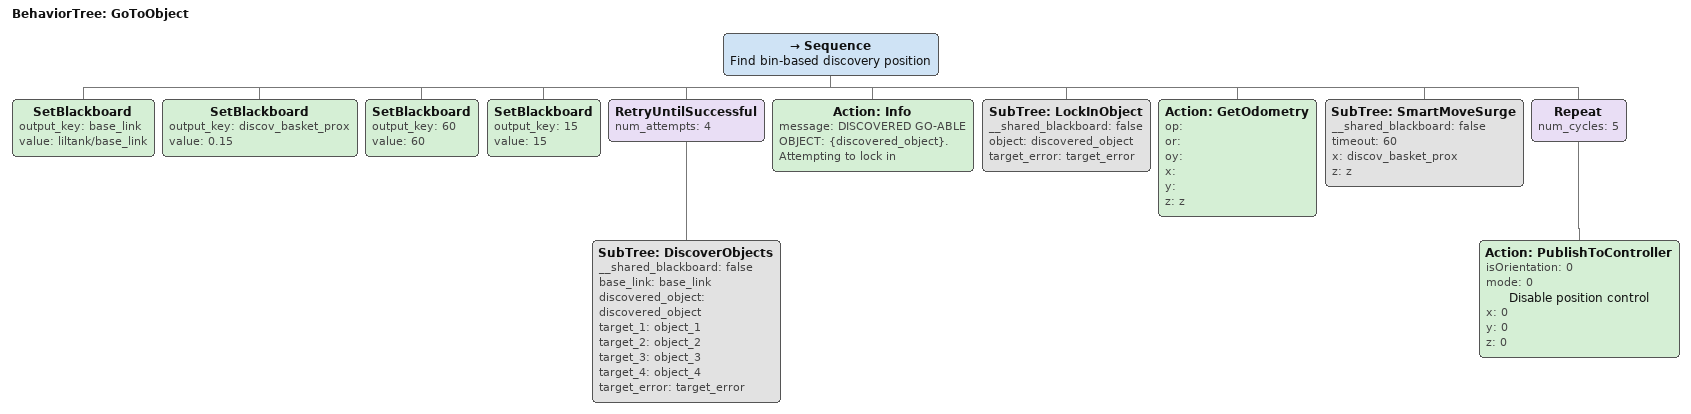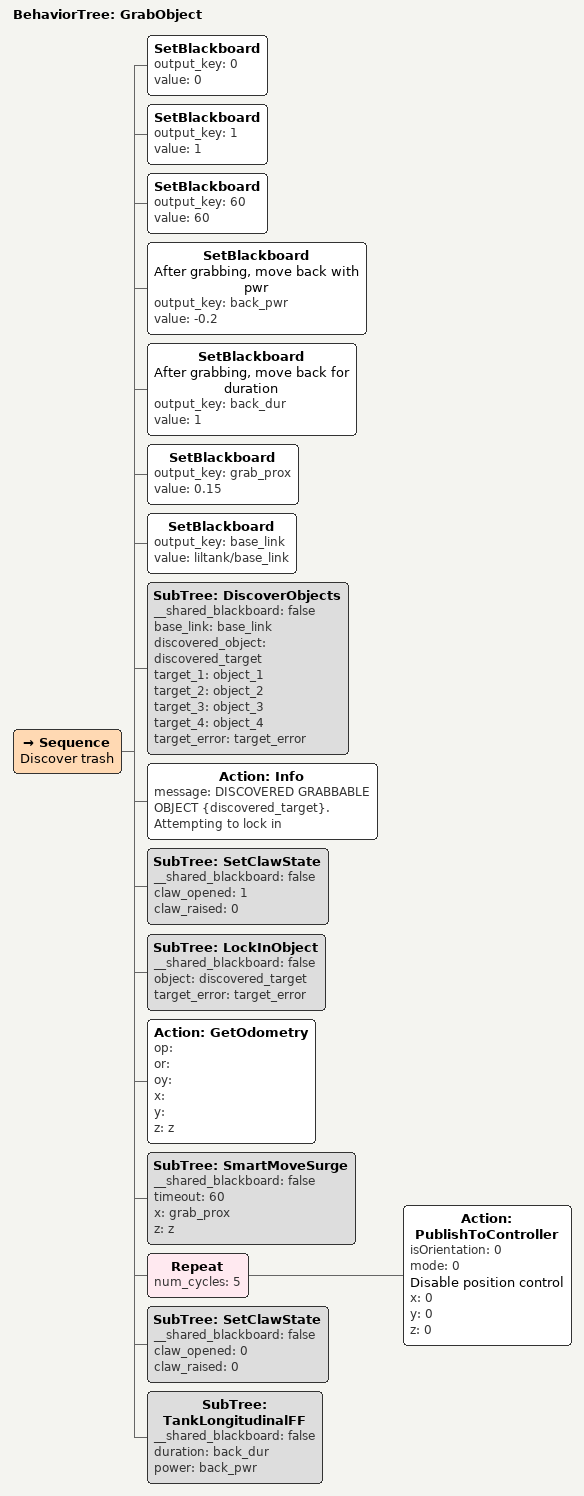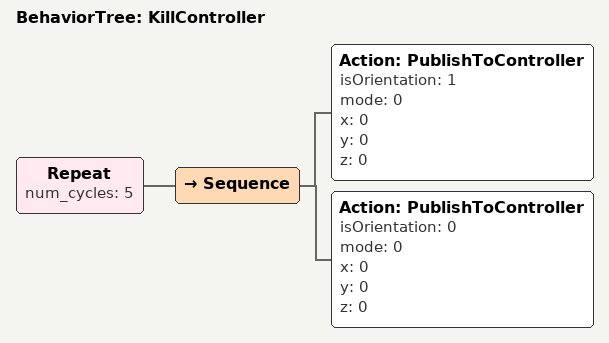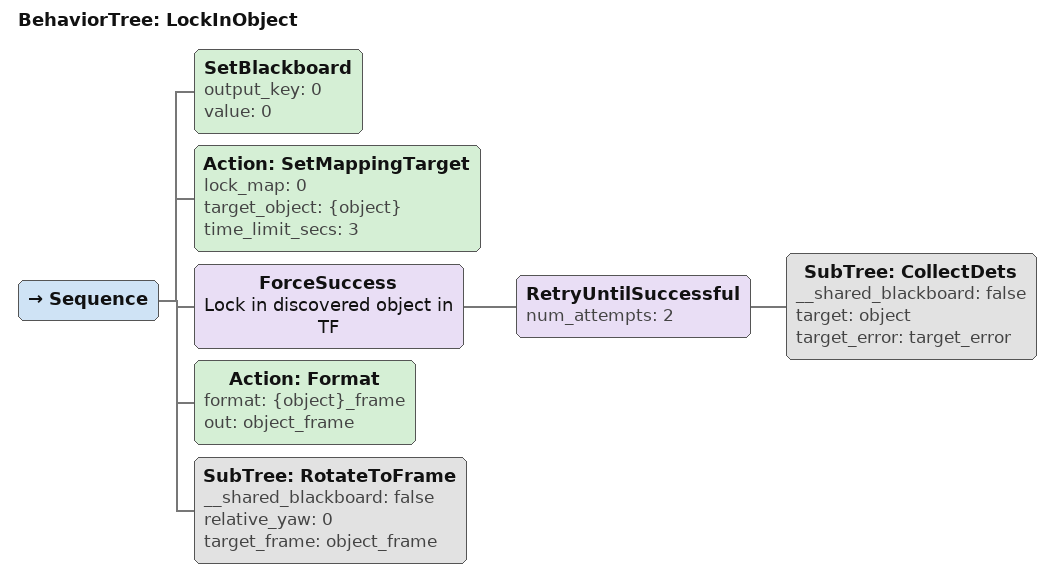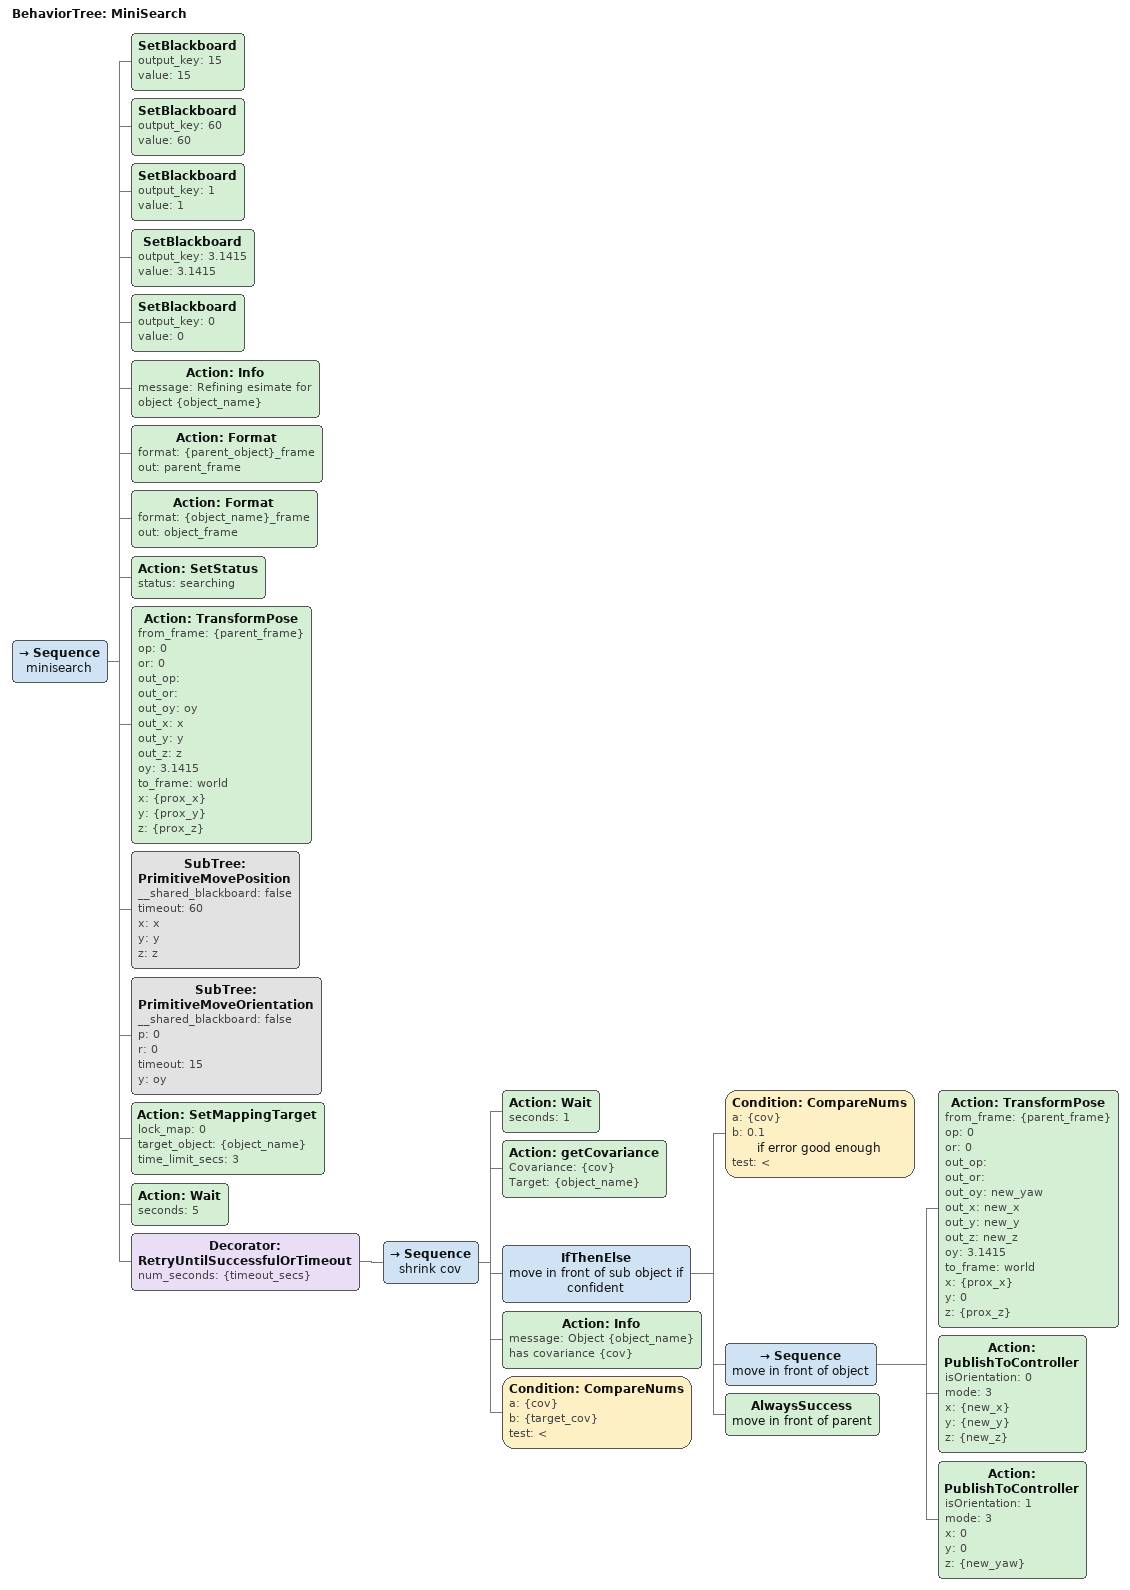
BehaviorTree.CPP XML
<BehaviorTree ID="GoToObject">
    <Sequence name="Find bin-based discovery position">
        <SetBlackboard output_key="base_link" value="liltank/base_link"/>
        <SetBlackboard output_key="discov_basket_prox" value="0.15"/>
        <SetBlackboard output_key="60" value="60"/>
        <SetBlackboard output_key="15" value="15"/>
        <RetryUntilSuccessful num_attempts="4">
            <SubTree ID="DiscoverObjects" __shared_blackboard="false" base_link="base_link" discovered_object="discovered_object" target_1="object_1" target_2="object_2" target_3="object_3" target_4="object_4" target_error="target_error"/>
        </RetryUntilSuccessful>
        <Action ID="Info" message="DISCOVERED GO-ABLE OBJECT: {discovered_object}. Attempting to lock in"/>
        <SubTree ID="LockInObject" __shared_blackboard="false" object="discovered_object" target_error="target_error"/>
        <Action ID="GetOdometry" op="" or="" oy="" x="" y="" z="z"/>
        <SubTree ID="SmartMoveSurge" __shared_blackboard="false" timeout="60" x="discov_basket_prox" z="z"/>
        <Repeat num_cycles="5">
            <Action ID="PublishToController" isOrientation="0" mode="0" name="Disable position control" x="0" y="0" z="0"/>
        </Repeat>
    </Sequence>
</BehaviorTree>

<BehaviorTree ID="GrabObject">
    <Sequence name="Discover trash">
        <SetBlackboard output_key="0" value="0"/>
        <SetBlackboard output_key="1" value="1"/>
        <SetBlackboard output_key="60" value="60"/>
        <SetBlackboard name="After grabbing, move back with pwr" output_key="back_pwr" value="-0.2"/>
        <SetBlackboard name="After grabbing, move back for duration" output_key="back_dur" value="1"/>
        <SetBlackboard output_key="grab_prox" value="0.15"/>
        <SetBlackboard output_key="base_link" value="liltank/base_link"/>
        <SubTree ID="DiscoverObjects" __shared_blackboard="false" base_link="base_link" discovered_object="discovered_target" target_1="object_1" target_2="object_2" target_3="object_3" target_4="object_4" target_error="target_error"/>
        <Action ID="Info" message="DISCOVERED GRABBABLE OBJECT {discovered_target}. Attempting to lock in"/>
        <SubTree ID="SetClawState" __shared_blackboard="false" claw_opened="1" claw_raised="0"/>
        <SubTree ID="LockInObject" __shared_blackboard="false" object="discovered_target" target_error="target_error"/>
        <Action ID="GetOdometry" op="" or="" oy="" x="" y="" z="z"/>
        <SubTree ID="SmartMoveSurge" __shared_blackboard="false" timeout="60" x="grab_prox" z="z"/>
        <Repeat num_cycles="5">
            <Action ID="PublishToController" isOrientation="0" mode="0" name="Disable position control" x="0" y="0" z="0"/>
        </Repeat>
        <SubTree ID="SetClawState" __shared_blackboard="false" claw_opened="0" claw_raised="0"/>
        <SubTree ID="TankLongitudinalFF" __shared_blackboard="false" duration="back_dur" power="back_pwr"/>
    </Sequence>
</BehaviorTree>

<BehaviorTree ID="KillController">
    <Repeat num_cycles="5">
        <Sequence>
            <Action ID="PublishToController" isOrientation="1" mode="0" x="0" y="0" z="0"/>
            <Action ID="PublishToController" isOrientation="0" mode="0" x="0" y="0" z="0"/>
        </Sequence>
    </Repeat>
</BehaviorTree>

<BehaviorTree ID="LockInObject">
    <Sequence>
        <SetBlackboard output_key="0" value="0"/>
        <Action ID="SetMappingTarget" lock_map="0" target_object="{object}" time_limit_secs="3"/>
        <ForceSuccess name="Lock in discovered object in TF">
            <RetryUntilSuccessful num_attempts="2">
                <SubTree ID="CollectDets" __shared_blackboard="false" target="object" target_error="target_error"/>
            </RetryUntilSuccessful>
        </ForceSuccess>
        <Action ID="Format" format="{object}_frame" out="object_frame"/>
        <SubTree ID="RotateToFrame" __shared_blackboard="false" relative_yaw="0" target_frame="object_frame"/>
    </Sequence>
</BehaviorTree>

<BehaviorTree ID="MiniSearch">
    <Sequence name="minisearch">
        <SetBlackboard output_key="15" value="15"/>
        <SetBlackboard output_key="60" value="60"/>
        <SetBlackboard output_key="1" value="1"/>
        <SetBlackboard output_key="3.1415" value="3.1415"/>
        <SetBlackboard output_key="0" value="0"/>
        <Action ID="Info" message="Refining esimate for object {object_name}"/>
        <Action ID="Format" format="{parent_object}_frame" out="parent_frame"/>
        <Action ID="Format" format="{object_name}_frame" out="object_frame"/>
        <Action ID="SetStatus" status="searching"/>
        <Action ID="TransformPose" from_frame="{parent_frame}" op="0" or="0" out_op="" out_or="" out_oy="oy" out_x="x" out_y="y" out_z="z" oy="3.1415" to_frame="world" x="{prox_x}" y="{prox_y}" z="{prox_z}"/>
        <SubTree ID="PrimitiveMovePosition" __shared_blackboard="false" timeout="60" x="x" y="y" z="z"/>
        <SubTree ID="PrimitiveMoveOrientation" __shared_blackboard="false" p="0" r="0" timeout="15" y="oy"/>
        <Action ID="SetMappingTarget" lock_map="0" target_object="{object_name}" time_limit_secs="3"/>
        <Action ID="Wait" seconds="5"/>
        <Decorator ID="RetryUntilSuccessfulOrTimeout" num_seconds="{timeout_secs}">
            <Sequence name="shrink cov">
                <Action ID="Wait" seconds="1"/>
                <Action Covariance="{cov}" ID="getCovariance" Target="{object_name}"/>
                <IfThenElse name="move in front of sub object if confident">
                    <Condition ID="CompareNums" a="{cov}" b="0.1" name="if error good enough" test="&lt;"/>
                    <Sequence name="move in front of object">
                        <Action ID="TransformPose" from_frame="{parent_frame}" op="0" or="0" out_op="" out_or="" out_oy="new_yaw" out_x="new_x" out_y="new_y" out_z="new_z" oy="3.1415" to_frame="world" x="{prox_x}" y="0" z="{prox_z}"/>
                        <Action ID="PublishToController" isOrientation="0" mode="3" x="{new_x}" y="{new_y}" z="{new_z}"/>
                        <Action ID="PublishToController" isOrientation="1" mode="3" x="0" y="0" z="{new_yaw}"/>
                    </Sequence>
                    <AlwaysSuccess name="move in front of parent"/>
                </IfThenElse>
                <Action ID="Info" message="Object {object_name} has covariance {cov}"/>
                <Condition ID="CompareNums" a="{cov}" b="{target_cov}" test="&lt;"/>
            </Sequence>
        </Decorator>
    </Sequence>
</BehaviorTree>
